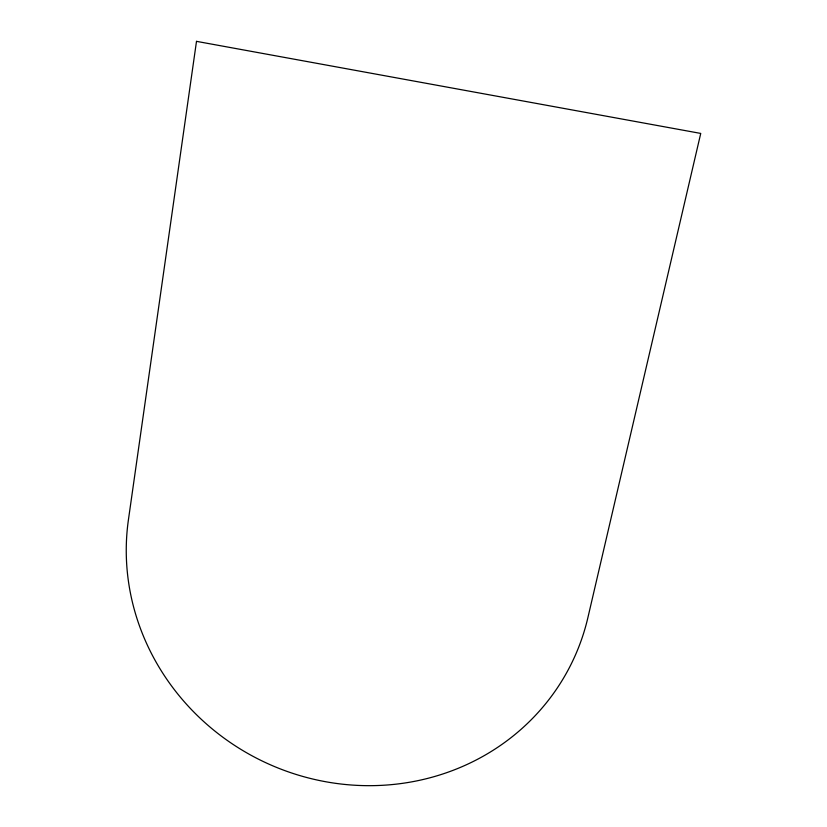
<?xml version="1.0" encoding="UTF-8"?>
<svg xmlns="http://www.w3.org/2000/svg" width="827" height="827" viewBox="0 0 827 827"><rect width="100%" height="100%" fill="white"/><g stroke="black" fill="none" stroke-linecap="round" stroke-linejoin="round"><path stroke-width="1.24" d="M196.495 41.35L128.412 519.842A235.788 223.993 25.5 0 0 318.54 780.326A235.788 223.993 25.5 0 0 587.914 617.542L700.738 133.426L196.495 41.35"/></g></svg>
